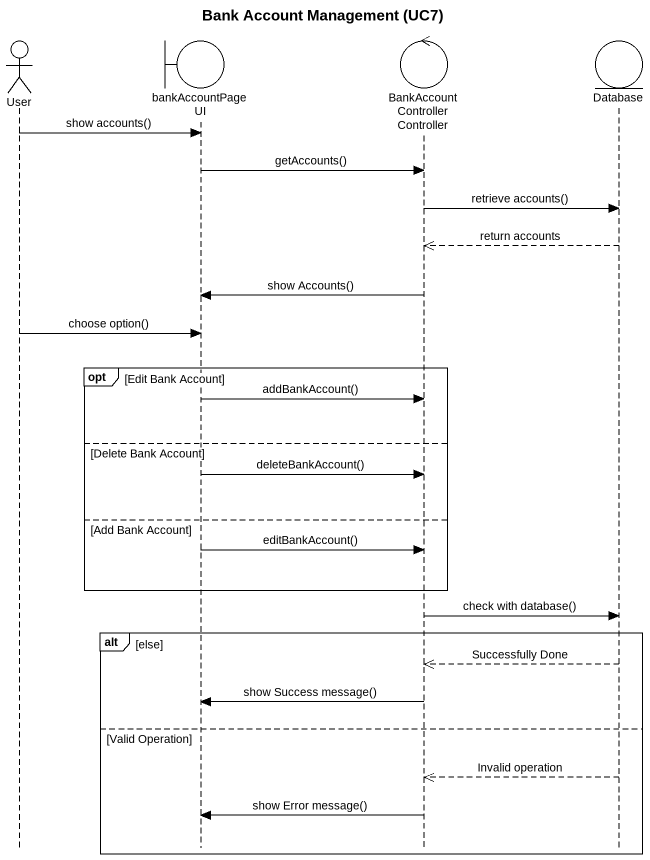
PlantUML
@startuml
title Bank Account Management (UC7)
hide footbox
actor User
boundary bankAccountPageUI
control "BankAccountControllerController" as BankAccountControllerControl
entity "Database" as Database_

User -> bankAccountPageUI : show accounts()
bankAccountPageUI -> BankAccountControllerControl : getAccounts()
BankAccountControllerControl -> Database_ : retrieve accounts()
Database_ -->> BankAccountControllerControl : return accounts
BankAccountControllerControl -> bankAccountPageUI : show Accounts()
User -> bankAccountPageUI : choose option()
opt Edit Bank Account
  bankAccountPageUI -> BankAccountControllerControl : addBankAccount()
else Delete Bank Account
  bankAccountPageUI -> BankAccountControllerControl : deleteBankAccount()
else Add Bank Account
  bankAccountPageUI -> BankAccountControllerControl : editBankAccount()
end
BankAccountControllerControl -> Database_ : check with database()
alt else
  Database_ -->> BankAccountControllerControl : Successfully Done
  BankAccountControllerControl -> bankAccountPageUI : show Success message()
else Valid Operation
  Database_ -->> BankAccountControllerControl : Invalid operation
  BankAccountControllerControl -> bankAccountPageUI : show Error message()
end
@enduml
